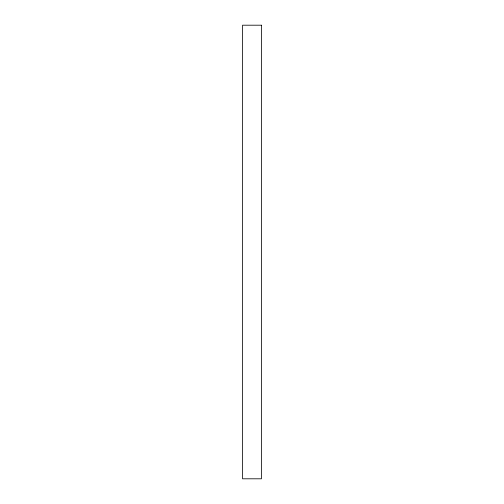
<?xml version="1.0" encoding="UTF-8"?>
<svg xmlns="http://www.w3.org/2000/svg" width="504" height="504" viewBox="0 0 504 504"><rect width="100%" height="100%" fill="white"/><g stroke="black" fill="none" stroke-linecap="round" stroke-linejoin="round"><path stroke-width="0.76" d="M261.45 25.2L242.55 25.2L242.55 478.8L261.45 478.8L261.45 25.2"/></g></svg>
